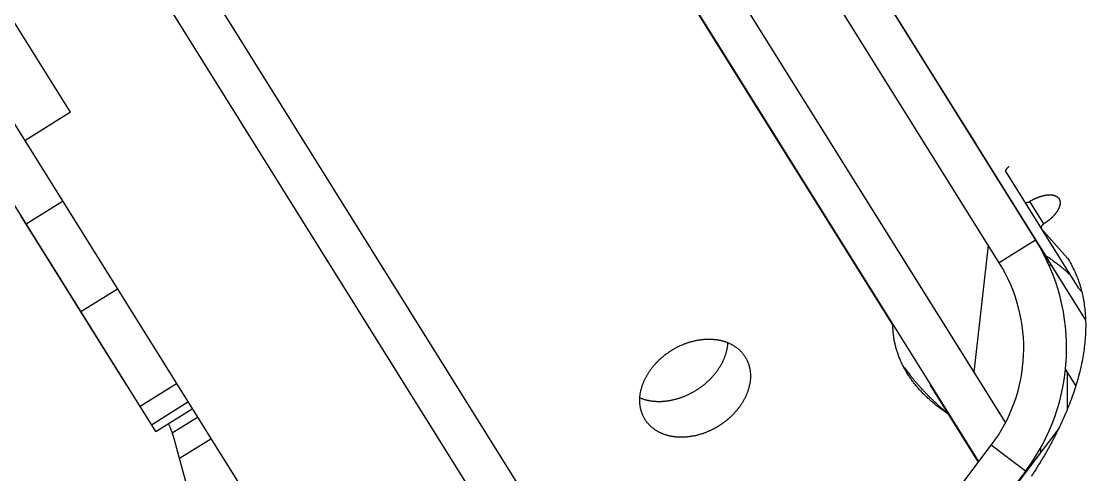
# Model space of a CAD drawing. Extents: x -79364 to 3230, y 28528 to 72157.
# Drawn here: x -66632.1 to -66433.8, y 55264.8 to 55349.3 of the extents above; entities that cross this region are included whole.
import ezdxf

# ---------------------------------------------------------------- set-up
doc = ezdxf.new("R2010")
doc.units = 0
doc.header["$LTSCALE"] = 500
doc.linetypes.add('CENTER', pattern=[7, 4, -1, 1, -1])
doc.layers.get('0').update_dxf_attribs({"linetype": 'CONTINUOUS'})
doc.layers.add('S0CO1', color=1, linetype='CONTINUOUS')

# ---------------------------------------------------------------- blocks, each defined once
blk = doc.blocks.new('PK65002M m platform_side')
at = {"linetype": 'Continuous'}
for p, q in [((-9593, 6359.29), (-9453.7, 6136.38)), ((-9458.63, 6129.17), (-9599.78, 6355.05)), ((-9552.93, 6338.26), (-9438.75, 6155.53)), ((-9551.35, 6335.76), (-9446.28, 6167.62)), ((-9454.84, 6166.18), (-9559.71, 6334.02)), ((-9474.69, 6154.65), (-9568.44, 6304.7)), ((-9653.59, 6299.44), (-9507.08, 6064.98)), ((-9509.46, 6053.69), (-9660.37, 6295.2)), ((-9627.95, 6194.25), (-9681.64, 6280.17)), ((-9636.23, 6271.67), (-9539.4, 6116.7)), ((-9473.23, 6210.74), (-9464.53, 6196.81)), ((-9472.29, 6209.23), (-9472.28, 6209.23)), ((-9647.93, 6207.34), (-9557.97, 6063.38)), ((-9470.09, 6205.72), (-9470.09, 6205.72)), ((-9612.01, 6134.76), (-9654.71, 6203.1)), ((-9464.53, 6196.81), (-9464.53, 6196.81)), ((-9464.53, 6196.81), (-9459.23, 6188.34)), ((-9627.95, 6194.25), (-9636.43, 6188.94)), ((-9459.23, 6188.34), (-9459.23, 6188.34)), ((-9581.23, 6183.64), (-9581.23, 6183.64)), ((-9453.63, 6183.14), (-9447.03, 6172.58)), ((-9636.2, 6173.48), (-9629.41, 6177.71)), ((-9452.73, 6177.93), (-9440.92, 6159.03)), ((-9452.73, 6177.93), (-9452.73, 6177.93)), ((-9449.19, 6177.62), (-9446.58, 6173.44)), ((-9617.48, 6143.49), (-9637.1, 6174.89)), ((-9447.03, 6172.58), (-9442.11, 6167.07)), ((-9447.03, 6172.58), (-9440.14, 6161.56)), ((-9456.89, 6169.46), (-9459.6, 6145.82)), ((-9448.06, 6170.42), (-9454.84, 6166.18)), ((-9571.41, 6167.92), (-9571.41, 6167.93)), ((-9571.09, 6167.42), (-9571.09, 6167.42)), ((-9445.84, 6166.35), (-9445.6, 6166.5)), ((-9445.55, 6165.7), (-9445.23, 6165.9)), ((-9444.22, 6164.28), (-9444.19, 6164.26)), ((-9625.98, 6157.12), (-9619.19, 6161.36)), ((-9439.47, 6160.81), (-9440.14, 6161.56)), ((-9474.67, 6154.62), (-9474.69, 6154.65)), ((-9440.56, 6143.34), (-9442.48, 6146.41)), ((-9442.12, 6139.02), (-9442.12, 6145.82)), ((-9614.97, 6139.51), (-9608.19, 6143.75)), ((-9458.7, 6129.08), (-9467.65, 6143.41)), ((-9612.81, 6136.05), (-9606.03, 6140.29)), ((-9612.01, 6134.76), (-9605.22, 6139)), ((-9608.96, 6134.55), (-9604.27, 6137.48)), ((-9464.29, 6138.02), (-9464.28, 6138.01)), ((-9464.28, 6138.01), (-9464.26, 6137.96)), ((-9464.26, 6137.96), (-9458.7, 6129.08)), ((-9607.61, 6129.79), (-9601.75, 6133.45)), ((-9443.77, 6135.32), (-9487.56, 6077.56)), ((-9598.04, 6095.05), (-9608.49, 6133)), ((-9504.87, 6067.9), (-9456.34, 6132.22)), ((-9461.07, 6133.06), (-9461.08, 6132.9)), ((-9449.95, 6127.4), (-9456.34, 6132.22)), ((-9447.14, 6131.69), (-9447.14, 6130.88)), ((-9448.96, 6128.78), (-9448.85, 6128.62)), ((-9449.95, 6127.4), (-9498.48, 6063.09))]:
    blk.add_line(p, q, dxfattribs=at)
for points in [[(-9473.24, 6210.75), (-9473.24, 6210.75), (-9473.23, 6210.74)], [(-9453.04, 6184.09), (-9453.06, 6184.08), (-9453.08, 6184.07), (-9453.1, 6184.06), (-9453.12, 6184.04), (-9453.14, 6184.03), (-9453.16, 6184.02), (-9453.18, 6184.01), (-9453.19, 6183.99), (-9453.21, 6183.98), (-9453.23, 6183.96), (-9453.25, 6183.95), (-9453.26, 6183.94), (-9453.28, 6183.92), (-9453.3, 6183.91), (-9453.31, 6183.89), (-9453.33, 6183.88), (-9453.34, 6183.86), (-9453.36, 6183.85), (-9453.38, 6183.83), (-9453.39, 6183.82), (-9453.4, 6183.8), (-9453.42, 6183.79), (-9453.43, 6183.77), (-9453.45, 6183.76), (-9453.46, 6183.74), (-9453.47, 6183.73), (-9453.49, 6183.71), (-9453.5, 6183.7), (-9453.51, 6183.68), (-9453.52, 6183.67), (-9453.53, 6183.65), (-9453.54, 6183.63), (-9453.55, 6183.62), (-9453.56, 6183.6), (-9453.57, 6183.59), (-9453.58, 6183.57), (-9453.59, 6183.56), (-9453.6, 6183.54), (-9453.6, 6183.53), (-9453.61, 6183.51), (-9453.62, 6183.5), (-9453.63, 6183.48), (-9453.63, 6183.47), (-9453.64, 6183.45), (-9453.64, 6183.44), (-9453.65, 6183.42), (-9453.65, 6183.41), (-9453.65, 6183.4), (-9453.66, 6183.38), (-9453.66, 6183.37), (-9453.66, 6183.35), (-9453.66, 6183.34), (-9453.67, 6183.33), (-9453.67, 6183.31), (-9453.67, 6183.3), (-9453.67, 6183.29), (-9453.67, 6183.27), (-9453.67, 6183.26), (-9453.67, 6183.25), (-9453.66, 6183.24), (-9453.66, 6183.23), (-9453.66, 6183.21), (-9453.66, 6183.2), (-9453.65, 6183.19), (-9453.65, 6183.18), (-9453.64, 6183.17), (-9453.64, 6183.16), (-9453.63, 6183.15), (-9453.63, 6183.14)], [(-9450.16, 6177.59), (-9450.15, 6177.58), (-9450.15, 6177.57), (-9450.14, 6177.57), (-9450.13, 6177.56), (-9450.13, 6177.55), (-9450.12, 6177.54), (-9450.11, 6177.53), (-9450.1, 6177.53), (-9450.09, 6177.52), (-9450.08, 6177.51), (-9450.07, 6177.5), (-9450.06, 6177.5), (-9450.05, 6177.49), (-9450.04, 6177.49), (-9450.02, 6177.48), (-9450.01, 6177.48), (-9450, 6177.47), (-9449.99, 6177.47), (-9449.97, 6177.46), (-9449.96, 6177.46), (-9449.95, 6177.46), (-9449.93, 6177.45), (-9449.92, 6177.45), (-9449.9, 6177.45), (-9449.89, 6177.45), (-9449.87, 6177.45), (-9449.86, 6177.45), (-9449.84, 6177.44), (-9449.82, 6177.44), (-9449.81, 6177.44), (-9449.79, 6177.44), (-9449.77, 6177.44), (-9449.76, 6177.45), (-9449.74, 6177.45), (-9449.72, 6177.45), (-9449.7, 6177.45), (-9449.68, 6177.45), (-9449.67, 6177.46), (-9449.65, 6177.46), (-9449.63, 6177.46), (-9449.61, 6177.47), (-9449.59, 6177.47), (-9449.57, 6177.47), (-9449.55, 6177.48), (-9449.53, 6177.48), (-9449.51, 6177.49), (-9449.49, 6177.49), (-9449.47, 6177.5), (-9449.45, 6177.51), (-9449.43, 6177.51), (-9449.41, 6177.52), (-9449.39, 6177.53), (-9449.37, 6177.54), (-9449.35, 6177.54), (-9449.33, 6177.55), (-9449.31, 6177.56), (-9449.29, 6177.57), (-9449.27, 6177.58), (-9449.25, 6177.59), (-9449.23, 6177.6), (-9449.21, 6177.61), (-9449.19, 6177.62)], [(-9449.19, 6177.62), (-9449.13, 6177.66), (-9449.06, 6177.7), (-9449, 6177.73), (-9448.93, 6177.77), (-9448.87, 6177.81), (-9448.8, 6177.85), (-9448.74, 6177.88), (-9448.67, 6177.92), (-9448.6, 6177.96), (-9448.54, 6177.99), (-9448.47, 6178.03), (-9448.4, 6178.06), (-9448.34, 6178.09), (-9448.27, 6178.13), (-9448.2, 6178.16), (-9448.13, 6178.19), (-9448.07, 6178.22), (-9448, 6178.25), (-9447.93, 6178.28), (-9447.86, 6178.31), (-9447.8, 6178.34), (-9447.73, 6178.37), (-9447.66, 6178.39), (-9447.59, 6178.42), (-9447.53, 6178.44), (-9447.46, 6178.47), (-9447.39, 6178.49), (-9447.33, 6178.52), (-9447.26, 6178.54), (-9447.19, 6178.56), (-9447.13, 6178.58), (-9447.06, 6178.6), (-9446.99, 6178.62), (-9446.93, 6178.64), (-9446.86, 6178.66), (-9446.8, 6178.68), (-9446.73, 6178.7), (-9446.67, 6178.71), (-9446.6, 6178.73), (-9446.54, 6178.74), (-9446.47, 6178.76), (-9446.41, 6178.77), (-9446.34, 6178.78), (-9446.28, 6178.79), (-9446.22, 6178.8), (-9446.16, 6178.81), (-9446.1, 6178.82), (-9446.03, 6178.83), (-9445.97, 6178.84), (-9445.91, 6178.85), (-9445.85, 6178.85), (-9445.79, 6178.86), (-9445.74, 6178.86), (-9445.68, 6178.86), (-9445.62, 6178.87), (-9445.56, 6178.87), (-9445.51, 6178.87), (-9445.45, 6178.87), (-9445.39, 6178.87), (-9445.34, 6178.87), (-9445.28, 6178.87), (-9445.23, 6178.87), (-9445.18, 6178.86), (-9445.12, 6178.86), (-9445.07, 6178.85), (-9445.02, 6178.85), (-9444.97, 6178.84), (-9444.92, 6178.83), (-9444.87, 6178.83), (-9444.82, 6178.82), (-9444.77, 6178.81), (-9444.73, 6178.8), (-9444.68, 6178.78), (-9444.63, 6178.77), (-9444.59, 6178.76), (-9444.55, 6178.75), (-9444.5, 6178.73), (-9444.46, 6178.72), (-9444.42, 6178.7), (-9444.38, 6178.68), (-9444.34, 6178.67), (-9444.3, 6178.65), (-9444.26, 6178.63), (-9444.22, 6178.61), (-9444.19, 6178.59), (-9444.15, 6178.57), (-9444.12, 6178.55), (-9444.08, 6178.53), (-9444.05, 6178.5), (-9444.02, 6178.48), (-9443.99, 6178.45), (-9443.96, 6178.43), (-9443.93, 6178.4), (-9443.9, 6178.37), (-9443.87, 6178.35), (-9443.84, 6178.32), (-9443.82, 6178.29), (-9443.79, 6178.26), (-9443.77, 6178.23), (-9443.75, 6178.2), (-9443.73, 6178.17), (-9443.71, 6178.14)], [(-9443.71, 6178.14), (-9443.69, 6178.11), (-9443.67, 6178.07), (-9443.65, 6178.04), (-9443.63, 6178.01), (-9443.62, 6177.97), (-9443.6, 6177.94), (-9443.59, 6177.9), (-9443.58, 6177.86), (-9443.57, 6177.82), (-9443.56, 6177.79), (-9443.55, 6177.75), (-9443.54, 6177.71), (-9443.53, 6177.67), (-9443.52, 6177.63), (-9443.52, 6177.59), (-9443.51, 6177.55), (-9443.51, 6177.51), (-9443.51, 6177.47), (-9443.51, 6177.42), (-9443.51, 6177.38), (-9443.51, 6177.34), (-9443.51, 6177.29), (-9443.51, 6177.25), (-9443.52, 6177.21), (-9443.52, 6177.16), (-9443.53, 6177.12), (-9443.53, 6177.07), (-9443.54, 6177.03), (-9443.55, 6176.98), (-9443.56, 6176.93), (-9443.57, 6176.89), (-9443.59, 6176.84), (-9443.6, 6176.79), (-9443.61, 6176.74), (-9443.63, 6176.7), (-9443.64, 6176.65), (-9443.66, 6176.6), (-9443.68, 6176.55), (-9443.7, 6176.5), (-9443.72, 6176.45), (-9443.74, 6176.4), (-9443.76, 6176.35), (-9443.79, 6176.3), (-9443.81, 6176.25), (-9443.84, 6176.2), (-9443.86, 6176.15), (-9443.89, 6176.1), (-9443.92, 6176.05), (-9443.95, 6176), (-9443.98, 6175.95), (-9444.01, 6175.9), (-9444.04, 6175.84), (-9444.07, 6175.79), (-9444.1, 6175.74), (-9444.14, 6175.69), (-9444.17, 6175.64), (-9444.21, 6175.59), (-9444.25, 6175.54), (-9444.29, 6175.48), (-9444.32, 6175.43), (-9444.36, 6175.38), (-9444.4, 6175.33), (-9444.45, 6175.28), (-9444.49, 6175.23), (-9444.53, 6175.17), (-9444.58, 6175.12), (-9444.62, 6175.07), (-9444.67, 6175.02), (-9444.71, 6174.97), (-9444.76, 6174.92), (-9444.81, 6174.87), (-9444.86, 6174.82), (-9444.9, 6174.77), (-9444.95, 6174.72), (-9445, 6174.67), (-9445.05, 6174.62), (-9445.11, 6174.57), (-9445.16, 6174.52), (-9445.21, 6174.47), (-9445.26, 6174.42), (-9445.32, 6174.37), (-9445.37, 6174.33), (-9445.43, 6174.28), (-9445.49, 6174.23), (-9445.54, 6174.18), (-9445.6, 6174.14), (-9445.66, 6174.09), (-9445.72, 6174.04), (-9445.78, 6174), (-9445.83, 6173.95), (-9445.89, 6173.91), (-9445.96, 6173.86), (-9446.02, 6173.82), (-9446.08, 6173.77), (-9446.14, 6173.73), (-9446.2, 6173.68), (-9446.26, 6173.64), (-9446.33, 6173.6), (-9446.39, 6173.56), (-9446.45, 6173.52), (-9446.52, 6173.48), (-9446.58, 6173.44)], [(-9446.58, 6173.44), (-9446.6, 6173.42), (-9446.62, 6173.41), (-9446.63, 6173.39), (-9446.65, 6173.38), (-9446.67, 6173.37), (-9446.68, 6173.35), (-9446.7, 6173.34), (-9446.72, 6173.32), (-9446.73, 6173.31), (-9446.75, 6173.29), (-9446.76, 6173.28), (-9446.78, 6173.26), (-9446.79, 6173.25), (-9446.81, 6173.23), (-9446.82, 6173.22), (-9446.83, 6173.2), (-9446.85, 6173.19), (-9446.86, 6173.17), (-9446.87, 6173.16), (-9446.89, 6173.14), (-9446.9, 6173.13), (-9446.91, 6173.11), (-9446.92, 6173.1), (-9446.93, 6173.08), (-9446.94, 6173.07), (-9446.95, 6173.05), (-9446.96, 6173.04), (-9446.97, 6173.02), (-9446.98, 6173), (-9446.99, 6172.99), (-9447, 6172.97), (-9447, 6172.96), (-9447.01, 6172.94), (-9447.02, 6172.93), (-9447.02, 6172.91), (-9447.03, 6172.9), (-9447.04, 6172.89), (-9447.04, 6172.87), (-9447.05, 6172.86), (-9447.05, 6172.84), (-9447.05, 6172.83), (-9447.06, 6172.81), (-9447.06, 6172.8), (-9447.06, 6172.79), (-9447.06, 6172.77), (-9447.06, 6172.76), (-9447.07, 6172.75), (-9447.07, 6172.73), (-9447.07, 6172.72), (-9447.07, 6172.71), (-9447.06, 6172.7), (-9447.06, 6172.68), (-9447.06, 6172.67), (-9447.06, 6172.66), (-9447.06, 6172.65), (-9447.05, 6172.64), (-9447.05, 6172.63), (-9447.05, 6172.62), (-9447.04, 6172.61), (-9447.04, 6172.6), (-9447.03, 6172.59), (-9447.03, 6172.58)], [(-9446.28, 6167.62), (-9446.07, 6167.48), (-9445.85, 6167.34), (-9445.63, 6167.19), (-9445.42, 6167.05), (-9445.21, 6166.9), (-9445, 6166.75), (-9444.79, 6166.6), (-9444.58, 6166.44), (-9444.37, 6166.29), (-9444.17, 6166.13), (-9443.97, 6165.97), (-9443.77, 6165.81)], [(-9442.11, 6167.07), (-9441.94, 6166.8), (-9441.78, 6166.53), (-9441.62, 6166.26), (-9441.47, 6165.98), (-9441.32, 6165.7), (-9441.18, 6165.42), (-9441.04, 6165.14), (-9440.9, 6164.85), (-9440.77, 6164.56), (-9440.64, 6164.27), (-9440.51, 6163.98), (-9440.39, 6163.68), (-9440.28, 6163.38), (-9440.16, 6163.08), (-9440.06, 6162.78), (-9439.95, 6162.48), (-9439.85, 6162.17), (-9439.76, 6161.86), (-9439.67, 6161.55), (-9439.58, 6161.23), (-9439.5, 6160.92), (-9439.42, 6160.6), (-9439.35, 6160.28), (-9439.28, 6159.95), (-9439.21, 6159.63), (-9439.15, 6159.3), (-9439.09, 6158.97), (-9439.04, 6158.64), (-9438.99, 6158.31), (-9438.94, 6157.97), (-9438.9, 6157.64), (-9438.87, 6157.3), (-9438.84, 6156.96), (-9438.81, 6156.61), (-9438.78, 6156.27), (-9438.77, 6155.92), (-9438.75, 6155.57), (-9438.74, 6155.22), (-9438.73, 6154.87), (-9438.73, 6154.51), (-9438.73, 6154.16), (-9438.74, 6153.8), (-9438.75, 6153.44), (-9438.76, 6153.08), (-9438.78, 6152.71), (-9438.81, 6152.35), (-9438.83, 6151.98), (-9438.87, 6151.61), (-9438.9, 6151.24), (-9438.94, 6150.87), (-9438.99, 6150.5), (-9439.03, 6150.12), (-9439.09, 6149.75), (-9439.14, 6149.37), (-9439.21, 6148.99), (-9439.27, 6148.61), (-9439.34, 6148.23), (-9439.42, 6147.84), (-9439.49, 6147.46), (-9439.58, 6147.07), (-9439.66, 6146.68), (-9439.75, 6146.29), (-9439.85, 6145.9), (-9439.95, 6145.51), (-9440.05, 6145.12), (-9440.16, 6144.72), (-9440.27, 6144.33), (-9440.39, 6143.93), (-9440.5, 6143.53), (-9440.63, 6143.13), (-9440.76, 6142.73), (-9440.89, 6142.33), (-9441.03, 6141.92), (-9441.17, 6141.52), (-9441.31, 6141.12), (-9441.46, 6140.71), (-9441.61, 6140.3), (-9441.77, 6139.89), (-9441.93, 6139.49), (-9442.1, 6139.07), (-9442.26, 6138.66), (-9442.44, 6138.25), (-9442.62, 6137.84), (-9442.8, 6137.42), (-9442.98, 6137.01), (-9443.17, 6136.59), (-9443.36, 6136.18), (-9443.56, 6135.76), (-9443.76, 6135.34), (-9443.97, 6134.93), (-9444.18, 6134.51), (-9444.39, 6134.09), (-9444.61, 6133.67), (-9444.83, 6133.25), (-9445.05, 6132.82), (-9445.28, 6132.4), (-9445.51, 6131.98), (-9445.75, 6131.55), (-9445.99, 6131.13), (-9446.23, 6130.71), (-9446.48, 6130.28), (-9446.73, 6129.86), (-9446.99, 6129.43), (-9447.25, 6129.01), (-9447.51, 6128.58), (-9447.78, 6128.15), (-9448.05, 6127.73), (-9448.32, 6127.3), (-9448.6, 6126.87), (-9448.88, 6126.44)], [(-9443.77, 6165.81), (-9443.61, 6165.69), (-9443.45, 6165.57), (-9443.3, 6165.44), (-9443.14, 6165.32), (-9442.99, 6165.19), (-9442.84, 6165.07), (-9442.69, 6164.94), (-9442.54, 6164.81), (-9442.4, 6164.68), (-9442.25, 6164.55), (-9442.11, 6164.42), (-9441.97, 6164.28), (-9441.83, 6164.15), (-9441.69, 6164.01), (-9441.64, 6163.96)], [(-9473.39, 6148.36), (-9473.46, 6148.53), (-9473.53, 6148.7), (-9473.59, 6148.86), (-9473.65, 6149.03), (-9473.71, 6149.2), (-9473.77, 6149.37), (-9473.83, 6149.54), (-9473.89, 6149.71), (-9473.94, 6149.89), (-9473.99, 6150.06), (-9474.04, 6150.23), (-9474.09, 6150.41), (-9474.14, 6150.58), (-9474.18, 6150.76), (-9474.22, 6150.93), (-9474.26, 6151.11), (-9474.3, 6151.29), (-9474.34, 6151.47), (-9474.38, 6151.64), (-9474.41, 6151.82), (-9474.44, 6152.01), (-9474.47, 6152.19), (-9474.5, 6152.37), (-9474.52, 6152.55), (-9474.55, 6152.74), (-9474.57, 6152.92), (-9474.59, 6153.11), (-9474.6, 6153.29), (-9474.62, 6153.48), (-9474.63, 6153.67), (-9474.64, 6153.86), (-9474.65, 6154.05), (-9474.66, 6154.24), (-9474.66, 6154.43), (-9474.67, 6154.62)], [(-9520, 6146.04), (-9519.92, 6146.15), (-9519.85, 6146.25), (-9519.77, 6146.36), (-9519.69, 6146.47), (-9519.61, 6146.57), (-9519.53, 6146.68), (-9519.45, 6146.78), (-9519.36, 6146.89), (-9519.28, 6146.99), (-9519.19, 6147.09), (-9519.1, 6147.19), (-9519.01, 6147.29), (-9518.92, 6147.39), (-9518.83, 6147.49), (-9518.74, 6147.59), (-9518.65, 6147.69), (-9518.55, 6147.79), (-9518.46, 6147.89), (-9518.36, 6147.98), (-9518.26, 6148.08), (-9518.16, 6148.17), (-9518.06, 6148.26), (-9517.96, 6148.36), (-9517.86, 6148.45), (-9517.75, 6148.54), (-9517.65, 6148.63), (-9517.55, 6148.72), (-9517.44, 6148.81), (-9517.33, 6148.89), (-9517.22, 6148.98), (-9517.12, 6149.06), (-9517.01, 6149.15), (-9516.9, 6149.23), (-9516.78, 6149.31), (-9516.67, 6149.39), (-9516.56, 6149.47), (-9516.44, 6149.55), (-9516.33, 6149.63), (-9516.21, 6149.71), (-9516.1, 6149.78), (-9515.98, 6149.86), (-9515.86, 6149.93), (-9515.74, 6150.01), (-9515.63, 6150.08), (-9515.51, 6150.15), (-9515.39, 6150.22), (-9515.26, 6150.28), (-9515.14, 6150.35), (-9515.02, 6150.42), (-9514.9, 6150.48), (-9514.78, 6150.54), (-9514.65, 6150.6), (-9514.53, 6150.66), (-9514.4, 6150.72), (-9514.28, 6150.78), (-9514.15, 6150.84), (-9514.03, 6150.89), (-9513.9, 6150.95), (-9513.77, 6151), (-9513.64, 6151.05), (-9513.52, 6151.1), (-9513.39, 6151.15), (-9513.26, 6151.2), (-9513.13, 6151.25), (-9513.01, 6151.29), (-9512.88, 6151.34), (-9512.75, 6151.38), (-9512.62, 6151.42), (-9512.49, 6151.46), (-9512.36, 6151.5), (-9512.23, 6151.53), (-9512.1, 6151.57), (-9511.97, 6151.6), (-9511.84, 6151.64), (-9511.71, 6151.67), (-9511.58, 6151.7), (-9511.45, 6151.73), (-9511.32, 6151.75), (-9511.19, 6151.78), (-9511.06, 6151.8), (-9510.93, 6151.83), (-9510.8, 6151.85), (-9510.67, 6151.87), (-9510.54, 6151.89), (-9510.41, 6151.9), (-9510.28, 6151.92), (-9510.15, 6151.93), (-9510.02, 6151.95), (-9509.89, 6151.96), (-9509.76, 6151.97), (-9509.64, 6151.98), (-9509.51, 6151.98), (-9509.38, 6151.99), (-9509.26, 6151.99), (-9509.13, 6151.99), (-9509, 6152), (-9508.88, 6152), (-9508.75, 6151.99), (-9508.63, 6151.99), (-9508.5, 6151.99), (-9508.38, 6151.98), (-9508.25, 6151.97), (-9508.13, 6151.96), (-9508.01, 6151.95), (-9507.88, 6151.94), (-9507.76, 6151.93), (-9507.64, 6151.91), (-9507.52, 6151.9), (-9507.4, 6151.88), (-9507.28, 6151.86), (-9507.17, 6151.84), (-9507.05, 6151.82), (-9506.93, 6151.79), (-9506.82, 6151.77), (-9506.7, 6151.74), (-9506.58, 6151.72), (-9506.47, 6151.69), (-9506.36, 6151.66), (-9506.25, 6151.62), (-9506.13, 6151.59), (-9506.02, 6151.56), (-9505.91, 6151.52), (-9505.81, 6151.48), (-9505.7, 6151.44), (-9505.59, 6151.4), (-9505.48, 6151.36), (-9505.38, 6151.32), (-9505.28, 6151.28), (-9505.17, 6151.23), (-9505.07, 6151.18), (-9504.97, 6151.13), (-9504.87, 6151.08), (-9504.77, 6151.03), (-9504.67, 6150.98), (-9504.58, 6150.93), (-9504.48, 6150.87), (-9504.39, 6150.82), (-9504.29, 6150.76), (-9504.2, 6150.7), (-9504.11, 6150.64), (-9504.02, 6150.58), (-9503.93, 6150.52), (-9503.84, 6150.46), (-9503.76, 6150.39), (-9503.67, 6150.33), (-9503.59, 6150.26), (-9503.51, 6150.19), (-9503.42, 6150.12), (-9503.34, 6150.05), (-9503.27, 6149.98), (-9503.19, 6149.9), (-9503.11, 6149.83), (-9503.04, 6149.76), (-9502.96, 6149.68), (-9502.89, 6149.6), (-9502.82, 6149.52), (-9502.75, 6149.45), (-9502.69, 6149.36), (-9502.62, 6149.28), (-9502.55, 6149.2), (-9502.49, 6149.12), (-9502.43, 6149.03), (-9502.37, 6148.95), (-9502.31, 6148.86), (-9502.25, 6148.77), (-9502.19, 6148.68)], [(-9507.22, 6146.35), (-9507.15, 6146.46), (-9507.08, 6146.57), (-9507, 6146.68), (-9506.94, 6146.78), (-9506.87, 6146.89), (-9506.8, 6147), (-9506.74, 6147.12), (-9506.67, 6147.23), (-9506.61, 6147.34), (-9506.55, 6147.45), (-9506.49, 6147.56), (-9506.43, 6147.67), (-9506.38, 6147.79), (-9506.32, 6147.9), (-9506.27, 6148.01), (-9506.22, 6148.13), (-9506.17, 6148.24), (-9506.12, 6148.35), (-9506.07, 6148.47), (-9506.02, 6148.58), (-9505.98, 6148.7), (-9505.94, 6148.81), (-9505.9, 6148.93), (-9505.86, 6149.04), (-9505.82, 6149.16), (-9505.78, 6149.27), (-9505.75, 6149.39), (-9505.71, 6149.5), (-9505.68, 6149.62), (-9505.65, 6149.73), (-9505.62, 6149.85), (-9505.59, 6149.96), (-9505.57, 6150.08), (-9505.55, 6150.19), (-9505.52, 6150.31), (-9505.5, 6150.42), (-9505.48, 6150.54), (-9505.47, 6150.65), (-9505.45, 6150.76), (-9505.44, 6150.88), (-9505.42, 6150.99), (-9505.41, 6151.11), (-9505.4, 6151.22), (-9505.4, 6151.33)], [(-9502.19, 6148.68), (-9502.14, 6148.6), (-9502.09, 6148.5), (-9502.03, 6148.41), (-9501.98, 6148.32), (-9501.94, 6148.23), (-9501.89, 6148.14), (-9501.84, 6148.04), (-9501.8, 6147.95), (-9501.76, 6147.85), (-9501.72, 6147.75), (-9501.68, 6147.65), (-9501.64, 6147.56), (-9501.6, 6147.46), (-9501.57, 6147.36), (-9501.53, 6147.26), (-9501.5, 6147.15), (-9501.47, 6147.05), (-9501.44, 6146.95), (-9501.42, 6146.85), (-9501.39, 6146.74), (-9501.37, 6146.64), (-9501.35, 6146.53), (-9501.33, 6146.43), (-9501.31, 6146.32), (-9501.29, 6146.21), (-9501.27, 6146.11), (-9501.26, 6146), (-9501.25, 6145.89), (-9501.24, 6145.78), (-9501.23, 6145.67), (-9501.22, 6145.56), (-9501.22, 6145.45), (-9501.21, 6145.34), (-9501.21, 6145.23), (-9501.21, 6145.12), (-9501.21, 6145), (-9501.21, 6144.89), (-9501.22, 6144.78), (-9501.22, 6144.67), (-9501.23, 6144.55), (-9501.24, 6144.44), (-9501.25, 6144.33), (-9501.26, 6144.21), (-9501.28, 6144.1), (-9501.29, 6143.98), (-9501.31, 6143.87), (-9501.33, 6143.75), (-9501.35, 6143.64), (-9501.37, 6143.52), (-9501.4, 6143.41), (-9501.42, 6143.29), (-9501.45, 6143.18), (-9501.48, 6143.06), (-9501.51, 6142.95), (-9501.54, 6142.83), (-9501.57, 6142.72), (-9501.61, 6142.6), (-9501.64, 6142.49), (-9501.68, 6142.37), (-9501.72, 6142.26), (-9501.76, 6142.14), (-9501.81, 6142.03), (-9501.85, 6141.91), (-9501.9, 6141.8), (-9501.94, 6141.68), (-9501.99, 6141.57), (-9502.04, 6141.46), (-9502.09, 6141.34), (-9502.15, 6141.23), (-9502.2, 6141.12), (-9502.26, 6141), (-9502.32, 6140.89), (-9502.38, 6140.78), (-9502.44, 6140.66), (-9502.5, 6140.55), (-9502.56, 6140.44), (-9502.63, 6140.33), (-9502.7, 6140.22), (-9502.76, 6140.11), (-9502.83, 6140), (-9502.9, 6139.89), (-9502.98, 6139.78), (-9503.05, 6139.67)], [(-9471.94, 6145.55), (-9472.04, 6145.71), (-9472.14, 6145.87), (-9472.24, 6146.03), (-9472.33, 6146.2), (-9472.42, 6146.36), (-9472.51, 6146.52), (-9472.6, 6146.69), (-9472.69, 6146.85), (-9472.77, 6147.02), (-9472.86, 6147.18), (-9472.94, 6147.35), (-9473.02, 6147.52), (-9473.1, 6147.68), (-9473.18, 6147.85), (-9473.25, 6148.02), (-9473.32, 6148.19), (-9473.39, 6148.36)], [(-9520.85, 6137.03), (-9520.91, 6137.12), (-9520.96, 6137.21), (-9521.01, 6137.3), (-9521.06, 6137.39), (-9521.11, 6137.48), (-9521.16, 6137.58), (-9521.2, 6137.67), (-9521.25, 6137.77), (-9521.29, 6137.86), (-9521.33, 6137.96), (-9521.37, 6138.06), (-9521.41, 6138.15), (-9521.44, 6138.25), (-9521.48, 6138.35), (-9521.51, 6138.46), (-9521.54, 6138.56), (-9521.57, 6138.66), (-9521.6, 6138.76), (-9521.63, 6138.87), (-9521.65, 6138.97), (-9521.68, 6139.07), (-9521.7, 6139.18), (-9521.72, 6139.28), (-9521.74, 6139.39), (-9521.76, 6139.5), (-9521.77, 6139.61), (-9521.79, 6139.71), (-9521.8, 6139.82), (-9521.81, 6139.93), (-9521.82, 6140.04), (-9521.82, 6140.15), (-9521.83, 6140.26), (-9521.83, 6140.37), (-9521.84, 6140.48), (-9521.84, 6140.59), (-9521.84, 6140.71), (-9521.83, 6140.82), (-9521.83, 6140.93), (-9521.82, 6141.04), (-9521.82, 6141.16), (-9521.81, 6141.27), (-9521.8, 6141.38), (-9521.78, 6141.5), (-9521.77, 6141.61), (-9521.75, 6141.73), (-9521.74, 6141.84), (-9521.72, 6141.96), (-9521.7, 6142.07), (-9521.67, 6142.19), (-9521.65, 6142.3), (-9521.63, 6142.42), (-9521.6, 6142.53), (-9521.57, 6142.65), (-9521.54, 6142.76), (-9521.51, 6142.88), (-9521.47, 6142.99), (-9521.44, 6143.11), (-9521.4, 6143.22), (-9521.36, 6143.34), (-9521.33, 6143.45), (-9521.28, 6143.57), (-9521.24, 6143.68), (-9521.2, 6143.8), (-9521.15, 6143.91), (-9521.1, 6144.03), (-9521.05, 6144.14), (-9521, 6144.26), (-9520.95, 6144.37), (-9520.9, 6144.48), (-9520.84, 6144.6), (-9520.79, 6144.71), (-9520.73, 6144.82), (-9520.67, 6144.93), (-9520.61, 6145.05), (-9520.55, 6145.16), (-9520.48, 6145.27), (-9520.42, 6145.38), (-9520.35, 6145.49), (-9520.28, 6145.6), (-9520.21, 6145.71), (-9520.14, 6145.82), (-9520.07, 6145.93), (-9520, 6146.04)], [(-9521.82, 6141.06), (-9521.74, 6141.03), (-9521.64, 6140.99), (-9521.53, 6140.95), (-9521.42, 6140.91), (-9521.32, 6140.87), (-9521.21, 6140.84), (-9521.1, 6140.8), (-9520.98, 6140.77), (-9520.87, 6140.74), (-9520.76, 6140.7), (-9520.65, 6140.68), (-9520.53, 6140.65), (-9520.42, 6140.62), (-9520.3, 6140.6), (-9520.18, 6140.57), (-9520.06, 6140.55), (-9519.95, 6140.53), (-9519.83, 6140.51), (-9519.71, 6140.49), (-9519.59, 6140.48), (-9519.47, 6140.46), (-9519.34, 6140.45), (-9519.22, 6140.44), (-9519.1, 6140.43), (-9518.98, 6140.42), (-9518.85, 6140.41), (-9518.73, 6140.4), (-9518.6, 6140.4), (-9518.48, 6140.39), (-9518.35, 6140.39), (-9518.23, 6140.39), (-9518.1, 6140.39), (-9517.97, 6140.4), (-9517.84, 6140.4), (-9517.72, 6140.4), (-9517.59, 6140.41), (-9517.46, 6140.42), (-9517.33, 6140.43), (-9517.2, 6140.44), (-9517.07, 6140.45), (-9516.94, 6140.47), (-9516.81, 6140.48), (-9516.68, 6140.5), (-9516.55, 6140.52), (-9516.42, 6140.54), (-9516.29, 6140.56), (-9516.16, 6140.58), (-9516.03, 6140.61), (-9515.9, 6140.63), (-9515.77, 6140.66), (-9515.65, 6140.69), (-9515.52, 6140.72), (-9515.39, 6140.75), (-9515.26, 6140.78), (-9515.13, 6140.82), (-9515, 6140.85), (-9514.87, 6140.89), (-9514.74, 6140.93), (-9514.61, 6140.97), (-9514.48, 6141.01), (-9514.35, 6141.05), (-9514.22, 6141.09), (-9514.1, 6141.14), (-9513.97, 6141.18), (-9513.84, 6141.23), (-9513.71, 6141.28), (-9513.58, 6141.33), (-9513.46, 6141.38), (-9513.33, 6141.43), (-9513.2, 6141.49), (-9513.08, 6141.54), (-9512.95, 6141.6), (-9512.83, 6141.66), (-9512.7, 6141.72), (-9512.58, 6141.78), (-9512.46, 6141.84), (-9512.33, 6141.9), (-9512.21, 6141.97), (-9512.09, 6142.03), (-9511.97, 6142.1), (-9511.85, 6142.16), (-9511.73, 6142.23), (-9511.61, 6142.3), (-9511.49, 6142.37), (-9511.37, 6142.45), (-9511.25, 6142.52), (-9511.13, 6142.59), (-9511.02, 6142.67), (-9510.9, 6142.75), (-9510.79, 6142.83), (-9510.67, 6142.9), (-9510.56, 6142.98), (-9510.45, 6143.07), (-9510.33, 6143.15), (-9510.22, 6143.23), (-9510.11, 6143.31), (-9510, 6143.4), (-9509.9, 6143.49), (-9509.79, 6143.57), (-9509.68, 6143.66), (-9509.58, 6143.75), (-9509.47, 6143.84), (-9509.37, 6143.93), (-9509.27, 6144.02), (-9509.16, 6144.12), (-9509.06, 6144.21), (-9508.96, 6144.3), (-9508.87, 6144.4), (-9508.77, 6144.49), (-9508.67, 6144.59), (-9508.58, 6144.69), (-9508.48, 6144.79), (-9508.39, 6144.89), (-9508.3, 6144.99), (-9508.21, 6145.09), (-9508.12, 6145.19), (-9508.03, 6145.29), (-9507.94, 6145.4), (-9507.86, 6145.5), (-9507.77, 6145.6), (-9507.69, 6145.71), (-9507.61, 6145.81), (-9507.53, 6145.92), (-9507.45, 6146.03), (-9507.37, 6146.13), (-9507.3, 6146.24), (-9507.22, 6146.35)], [(-9472.79, 6147.05), (-9472.66, 6146.86), (-9472.5, 6146.64), (-9472.33, 6146.42), (-9472.17, 6146.2), (-9472, 6145.98), (-9471.83, 6145.76), (-9471.66, 6145.54), (-9471.49, 6145.32)], [(-9469.96, 6142.88), (-9470.09, 6143.02), (-9470.21, 6143.17), (-9470.33, 6143.31), (-9470.45, 6143.46), (-9470.57, 6143.6), (-9470.68, 6143.75), (-9470.8, 6143.9), (-9470.91, 6144.05), (-9471.02, 6144.19), (-9471.13, 6144.34), (-9471.24, 6144.49), (-9471.34, 6144.64), (-9471.45, 6144.79), (-9471.55, 6144.94), (-9471.65, 6145.09), (-9471.75, 6145.24), (-9471.85, 6145.4), (-9471.94, 6145.55)], [(-9464.29, 6138.02), (-9464.42, 6138.13), (-9464.55, 6138.23), (-9464.67, 6138.34), (-9464.8, 6138.45), (-9464.92, 6138.55), (-9465.05, 6138.66), (-9465.17, 6138.77), (-9465.3, 6138.87), (-9465.42, 6138.98), (-9465.54, 6139.09), (-9465.66, 6139.19), (-9465.78, 6139.3), (-9465.9, 6139.41), (-9466.02, 6139.52), (-9466.14, 6139.62), (-9466.26, 6139.73), (-9466.38, 6139.84), (-9466.49, 6139.95), (-9466.61, 6140.06), (-9466.73, 6140.16), (-9466.84, 6140.27), (-9466.96, 6140.38), (-9467.07, 6140.49), (-9467.19, 6140.6), (-9467.3, 6140.71), (-9467.41, 6140.82), (-9467.53, 6140.93), (-9467.64, 6141.04), (-9467.75, 6141.15), (-9467.86, 6141.26), (-9467.97, 6141.37), (-9468.08, 6141.48), (-9468.19, 6141.59), (-9468.3, 6141.7), (-9468.41, 6141.81), (-9468.51, 6141.92), (-9468.62, 6142.03), (-9468.73, 6142.15), (-9468.83, 6142.26), (-9468.94, 6142.37), (-9469.04, 6142.48), (-9469.15, 6142.59), (-9469.25, 6142.7), (-9469.35, 6142.82), (-9469.46, 6142.93), (-9469.56, 6143.04), (-9469.66, 6143.15), (-9469.76, 6143.27), (-9469.86, 6143.38), (-9469.96, 6143.49), (-9470.06, 6143.61), (-9470.16, 6143.72), (-9470.26, 6143.83), (-9470.35, 6143.94), (-9470.45, 6144.06), (-9470.55, 6144.17), (-9470.64, 6144.29), (-9470.74, 6144.4), (-9470.83, 6144.51), (-9470.93, 6144.63), (-9471.02, 6144.74), (-9471.12, 6144.86), (-9471.21, 6144.97), (-9471.3, 6145.09), (-9471.39, 6145.2), (-9471.49, 6145.32)], [(-9464.28, 6138.01), (-9464.49, 6138.14), (-9464.69, 6138.28), (-9464.89, 6138.41), (-9465.09, 6138.55), (-9465.29, 6138.69), (-9465.48, 6138.82), (-9465.67, 6138.96), (-9465.86, 6139.1), (-9466.04, 6139.24), (-9466.22, 6139.38), (-9466.41, 6139.52), (-9466.58, 6139.66), (-9466.76, 6139.8), (-9466.93, 6139.94), (-9467.11, 6140.08), (-9467.27, 6140.23), (-9467.44, 6140.37), (-9467.61, 6140.51), (-9467.77, 6140.66), (-9467.93, 6140.8), (-9468.09, 6140.95), (-9468.24, 6141.09), (-9468.4, 6141.24), (-9468.55, 6141.39), (-9468.7, 6141.53), (-9468.85, 6141.68), (-9469, 6141.83), (-9469.14, 6141.98), (-9469.28, 6142.13), (-9469.42, 6142.28), (-9469.56, 6142.42), (-9469.7, 6142.57), (-9469.83, 6142.73), (-9469.96, 6142.88)], [(-9503.05, 6139.67), (-9503.12, 6139.57), (-9503.2, 6139.46), (-9503.28, 6139.35), (-9503.36, 6139.25), (-9503.44, 6139.14), (-9503.52, 6139.03), (-9503.6, 6138.93), (-9503.68, 6138.83), (-9503.77, 6138.72), (-9503.86, 6138.62), (-9503.94, 6138.52), (-9504.03, 6138.42), (-9504.12, 6138.32), (-9504.21, 6138.22), (-9504.31, 6138.12), (-9504.4, 6138.02), (-9504.49, 6137.92), (-9504.59, 6137.83), (-9504.69, 6137.73), (-9504.78, 6137.63), (-9504.88, 6137.54), (-9504.98, 6137.45), (-9505.09, 6137.35), (-9505.19, 6137.26), (-9505.29, 6137.17), (-9505.4, 6137.08), (-9505.5, 6136.99), (-9505.61, 6136.9), (-9505.71, 6136.82), (-9505.82, 6136.73), (-9505.93, 6136.65), (-9506.04, 6136.56), (-9506.15, 6136.48), (-9506.26, 6136.4), (-9506.37, 6136.32), (-9506.49, 6136.24), (-9506.6, 6136.16), (-9506.72, 6136.08), (-9506.83, 6136), (-9506.95, 6135.93), (-9507.07, 6135.85), (-9507.18, 6135.78), (-9507.3, 6135.71), (-9507.42, 6135.63), (-9507.54, 6135.56), (-9507.66, 6135.5), (-9507.78, 6135.43), (-9507.9, 6135.36), (-9508.02, 6135.3), (-9508.15, 6135.23), (-9508.27, 6135.17), (-9508.39, 6135.11), (-9508.52, 6135.05), (-9508.64, 6134.99), (-9508.77, 6134.93), (-9508.89, 6134.87), (-9509.02, 6134.82), (-9509.15, 6134.76), (-9509.27, 6134.71), (-9509.4, 6134.66), (-9509.53, 6134.61), (-9509.66, 6134.56), (-9509.78, 6134.51), (-9509.91, 6134.46), (-9510.04, 6134.42), (-9510.17, 6134.38), (-9510.3, 6134.33), (-9510.43, 6134.29), (-9510.56, 6134.25), (-9510.69, 6134.21), (-9510.82, 6134.18), (-9510.95, 6134.14), (-9511.08, 6134.11), (-9511.21, 6134.07), (-9511.34, 6134.04), (-9511.47, 6134.01), (-9511.6, 6133.99), (-9511.73, 6133.96), (-9511.86, 6133.93), (-9511.99, 6133.91), (-9512.12, 6133.89), (-9512.25, 6133.86), (-9512.38, 6133.84), (-9512.51, 6133.83), (-9512.64, 6133.81), (-9512.77, 6133.79), (-9512.9, 6133.78), (-9513.02, 6133.77), (-9513.15, 6133.75), (-9513.28, 6133.74), (-9513.41, 6133.74), (-9513.54, 6133.73), (-9513.66, 6133.72), (-9513.79, 6133.72), (-9513.92, 6133.72), (-9514.04, 6133.72), (-9514.17, 6133.72), (-9514.3, 6133.72), (-9514.42, 6133.72), (-9514.55, 6133.73), (-9514.67, 6133.73), (-9514.79, 6133.74), (-9514.92, 6133.75), (-9515.04, 6133.76), (-9515.16, 6133.77), (-9515.28, 6133.78), (-9515.4, 6133.8), (-9515.52, 6133.81), (-9515.64, 6133.83), (-9515.76, 6133.85), (-9515.88, 6133.87), (-9516, 6133.89), (-9516.11, 6133.92), (-9516.23, 6133.94), (-9516.35, 6133.97), (-9516.46, 6134), (-9516.58, 6134.02), (-9516.69, 6134.06), (-9516.8, 6134.09), (-9516.91, 6134.12), (-9517.02, 6134.16), (-9517.13, 6134.19), (-9517.24, 6134.23), (-9517.35, 6134.27), (-9517.46, 6134.31), (-9517.56, 6134.35), (-9517.67, 6134.39), (-9517.77, 6134.44), (-9517.87, 6134.48), (-9517.98, 6134.53), (-9518.08, 6134.58), (-9518.18, 6134.63), (-9518.28, 6134.68), (-9518.37, 6134.73), (-9518.47, 6134.78), (-9518.57, 6134.84), (-9518.66, 6134.89), (-9518.75, 6134.95), (-9518.85, 6135.01), (-9518.94, 6135.07), (-9519.03, 6135.13), (-9519.12, 6135.19), (-9519.2, 6135.26), (-9519.29, 6135.32), (-9519.37, 6135.39), (-9519.46, 6135.45), (-9519.54, 6135.52), (-9519.62, 6135.59), (-9519.7, 6135.66), (-9519.78, 6135.73), (-9519.86, 6135.81), (-9519.93, 6135.88), (-9520.01, 6135.96), (-9520.08, 6136.03), (-9520.15, 6136.11), (-9520.22, 6136.19), (-9520.29, 6136.27), (-9520.36, 6136.35), (-9520.43, 6136.43), (-9520.49, 6136.51), (-9520.56, 6136.59), (-9520.62, 6136.68), (-9520.68, 6136.76), (-9520.74, 6136.85), (-9520.8, 6136.94), (-9520.85, 6137.03)], [(-9464.26, 6137.96), (-9464.26, 6137.98), (-9464.27, 6137.99), (-9464.29, 6138.02)]]:
    blk.add_lwpolyline(points, dxfattribs=at)
for centre, radius, start, end in [((-9480.28, 6150.29), 38, 322.961, 32), ((-9480.28, 6150.29), 30, 322.961, 32), ((-9441.17, 6158.87), 0.3, 13.6715, 31.9999), ((-9617.23, 6143.65), 0.3, 211.9836, 232.3814), ((-9467.4, 6143.57), 0.3, 163.2746, 212.0004), ((-9627.85, 6127.99), 20, 14.4946, 24.3726)]:
    blk.add_arc(centre, radius, start, end, dxfattribs=at)

msp = doc.modelspace()

# ---------------------------------------------------------------- block references
at = {"layer": 'S0CO1', "color": 0, "linetype": 'CENTER'}
msp.add_blockref('PK65002M m platform_side', (-56995.028, 49138.088), dxfattribs=at)

doc.saveas('drawing.dxf')
